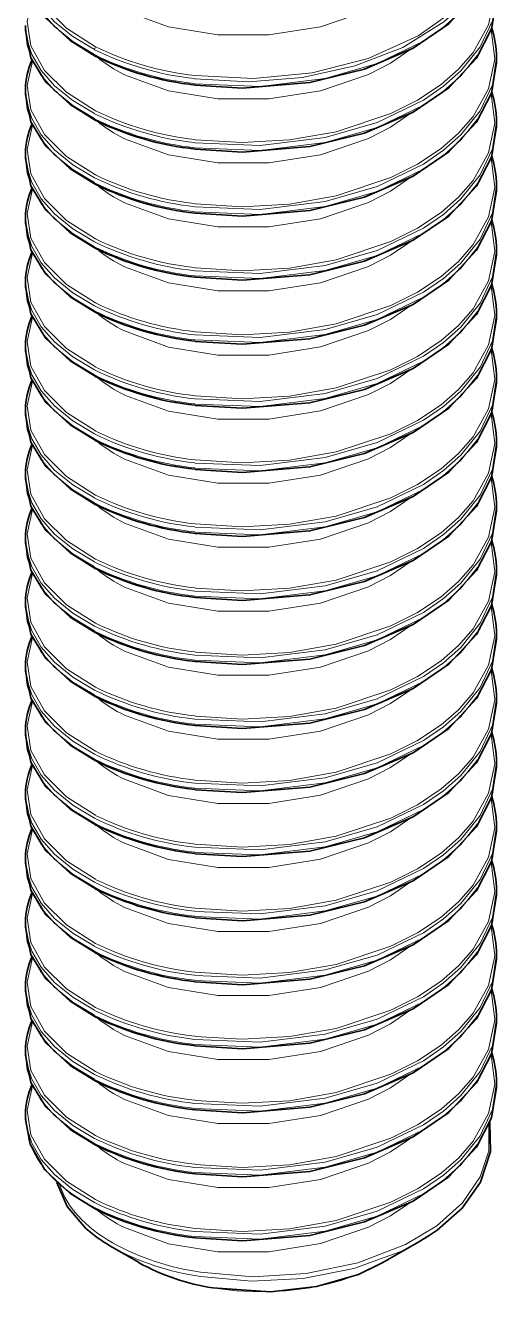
# Model space of a CAD drawing. Extents: x -131 to 1002, y -402 to 783.
# Drawn here: x 758.87 to 761.87, y 711.97 to 720.1 of the extents above; entities that cross this region are included whole.
import ezdxf

# ---------------------------------------------------------------- set-up
doc = ezdxf.new("R2010")
doc.units = 0

msp = doc.modelspace()

# ---------------------------------------------------------------- linework, layer by layer
at = {"color": 7, "lineweight": 35, "ltscale": 0.000802612}
for p, q in [((758.8737, 720.0671), (758.8737, 720.0992)), ((758.8737, 719.6589), (758.8737, 719.691)), ((758.8737, 719.2506), (758.8737, 719.2827)), ((761.8737, 719.0465), (761.8737, 719.0786)), ((761.8737, 718.6382), (761.8737, 718.6703)), ((758.8737, 718.0259), (758.8737, 718.058)), ((761.8737, 717.8218), (761.8737, 717.8539)), ((761.8737, 717.4135), (761.8737, 717.4456)), ((761.8737, 717.0052), (761.8737, 717.0374)), ((758.8737, 716.8011), (758.8737, 716.8333)), ((758.8737, 716.3929), (758.8737, 716.425)), ((758.8737, 715.9846), (758.8737, 716.0167)), ((761.8737, 715.7805), (761.8737, 715.8126)), ((758.8737, 715.1682), (758.8737, 715.2003)), ((758.8737, 714.7599), (758.8737, 714.792)), ((761.8737, 714.5558), (761.8737, 714.5879)), ((761.8737, 714.1475), (761.8737, 714.1796)), ((761.8737, 713.7393), (761.8737, 713.7714)), ((758.8737, 713.5352), (758.8737, 713.5673)), ((758.8737, 713.1269), (758.8737, 713.159))]:
    msp.add_line(p, q, dxfattribs=at)
at = {"color": 7, "lineweight": 35, "ltscale": 0.000804138}
for p, q in [((761.8737, 719.863), (761.8737, 719.8951)), ((761.8737, 719.4547), (761.8737, 719.4869)), ((758.8737, 718.8423), (758.8737, 718.8745)), ((758.8737, 718.4341), (758.8737, 718.4662)), ((761.8737, 718.23), (761.8737, 718.2621)), ((758.8737, 717.6176), (758.8737, 717.6498)), ((758.8737, 717.2094), (758.8737, 717.2415)), ((761.8737, 716.597), (761.8737, 716.6292)), ((761.8737, 716.1887), (761.8737, 716.2209)), ((758.8737, 715.5764), (758.8737, 715.6085)), ((761.8737, 715.3723), (761.8737, 715.4044)), ((761.8737, 714.964), (761.8737, 714.9962)), ((758.8737, 714.3516), (758.8737, 714.3838)), ((758.8737, 713.9434), (758.8737, 713.9755)), ((761.8737, 713.331), (761.8737, 713.3632))]:
    msp.add_line(p, q, dxfattribs=at)
at = {"color": 7, "lineweight": 35, "ltscale": 0.004958}
msp.add_line((759.5966, 712.2137), (759.4249, 712.3129), dxfattribs=at)
at = {"color": 7, "lineweight": 35, "ltscale": 0.006595}
msp.add_line((761.1508, 712.2137), (761.3792, 712.3456), dxfattribs=at)
at = {"color": 7, "lineweight": 35, "ltscale": 0.001938}
msp.add_line((761.3792, 712.3456), (761.4453, 712.3862), dxfattribs=at)
at = {"color": 7, "lineweight": 13}
for points in [[(759.9533, 719.7798), (760.325, 719.7618), (760.699, 719.7985), (761.0558, 719.8898), (761.3746, 720.0344), (761.5759, 720.1765), (761.7313, 720.3436), (761.83, 720.5298), (761.8635, 720.7094), (761.8401, 720.8896)], [(759.3201, 719.9644), (759.1352, 720.0817), (758.9946, 720.2212), (758.9085, 720.3773), (758.8839, 720.5332), (758.9169, 720.6885)], [(759.9514, 719.76), (760.2931, 719.7413), (760.6378, 719.7686), (760.9708, 719.8417), (761.2769, 719.9601), (761.5394, 720.1224), (761.6544, 720.2252), (761.748, 720.3378), (761.8101, 720.4432), (761.8518, 720.5531), (761.8737, 720.7116)], [(761.8737, 720.6795), (761.8474, 720.5057), (761.7703, 720.3392), (761.6476, 720.1861), (761.5366, 720.0881), (761.4089, 720.0002), (761.114, 719.8578), (760.7834, 719.7623), (760.3677, 719.7111), (759.9514, 719.7279)], [(759.3137, 719.9458), (759.1753, 720.0286), (759.0585, 720.1237), (758.9741, 720.2198), (758.9141, 720.3231), (758.8839, 720.4144), (758.8737, 720.5075)], [(759.3124, 719.9144), (759.1742, 719.9972), (759.0577, 720.0923), (758.9737, 720.1883), (758.9139, 720.2912), (758.8839, 720.3824), (758.8737, 720.4753)], [(761.8401, 720.4814), (761.8632, 720.2923), (761.8237, 720.1046), (761.7252, 719.9272), (761.6326, 719.8207), (761.5206, 719.7234), (761.3699, 719.6234), (761.2012, 719.5383), (760.8528, 719.4222), (760.5561, 719.3697), (760.2531, 719.3528), (759.9533, 719.3716)], [(759.3201, 719.5562), (759.1351, 719.6736), (758.9944, 719.8132), (758.9083, 719.9694), (758.8839, 720.1255), (758.9172, 720.281)], [(759.5044, 720.1937), (759.7844, 720.0912), (760.0981, 720.0402), (760.4244, 720.0401), (760.7526, 720.0917), (761.0594, 720.1959), (761.1979, 720.2677), (761.322, 720.3522)], [(761.8737, 720.3033), (761.8474, 720.1296), (761.7703, 719.9631), (761.6476, 719.81), (761.5366, 719.712), (761.4089, 719.6241), (761.114, 719.4816), (760.7834, 719.3862), (760.3677, 719.335), (759.9514, 719.3517)], [(761.8737, 720.2712), (761.8474, 720.0975), (761.7703, 719.931), (761.6476, 719.7778), (761.5366, 719.6798), (761.4089, 719.592), (761.114, 719.4495), (760.7834, 719.3541), (760.3677, 719.3029), (759.9514, 719.3196)], [(759.3137, 719.5375), (759.1753, 719.6204), (759.0585, 719.7155), (758.9741, 719.8116), (758.9141, 719.9148), (758.8839, 720.0062), (758.8737, 720.0992)], [(759.3124, 719.5061), (759.1742, 719.589), (759.0577, 719.6841), (758.9737, 719.78), (758.9139, 719.8829), (758.8839, 719.9741), (758.8737, 720.0671)], [(761.8401, 720.0731), (761.8632, 719.884), (761.8237, 719.6963), (761.7252, 719.5189), (761.6326, 719.4125), (761.5206, 719.3152), (761.3699, 719.2151), (761.2012, 719.1301), (760.8528, 719.0139), (760.5561, 718.9614), (760.2531, 718.9445), (759.9533, 718.9634)], [(759.3201, 719.1479), (759.1351, 719.2653), (758.9944, 719.405), (758.9083, 719.5612), (758.8839, 719.7173), (758.9172, 719.8727)], [(759.5044, 719.7854), (759.7844, 719.6829), (760.0981, 719.632), (760.4244, 719.6318), (760.7526, 719.6835), (761.0594, 719.7877), (761.1979, 719.8594), (761.322, 719.9439)], [(761.8737, 719.8951), (761.8474, 719.7214), (761.7703, 719.5549), (761.6476, 719.4017), (761.5366, 719.3037), (761.4089, 719.2158), (761.114, 719.0734), (760.7834, 718.978), (760.3677, 718.9268), (759.9514, 718.9435)], [(761.8737, 719.863), (761.8474, 719.6892), (761.7703, 719.5228), (761.6476, 719.3696), (761.5366, 719.2716), (761.4089, 719.1837), (761.114, 719.0413), (760.7834, 718.9458), (760.3677, 718.8947), (759.9514, 718.9114)], [(759.3137, 719.1293), (759.1753, 719.2121), (759.0585, 719.3072), (758.9741, 719.4034), (758.9141, 719.5065), (758.8839, 719.5979), (758.8737, 719.691)], [(759.3124, 719.0978), (759.1742, 719.1807), (759.0577, 719.2758), (758.9737, 719.3718), (758.9139, 719.4747), (758.8839, 719.5659), (758.8737, 719.6589)], [(761.8401, 719.6649), (761.8632, 719.4758), (761.8237, 719.2881), (761.7252, 719.1107), (761.6326, 719.0043), (761.5206, 718.907), (761.3699, 718.8069), (761.2012, 718.7219), (760.8528, 718.6057), (760.5561, 718.5532), (760.2531, 718.5363), (759.9533, 718.5551)], [(759.3201, 718.7396), (759.1351, 718.8571), (758.9944, 718.9967), (758.9083, 719.153), (758.8839, 719.3091), (758.9172, 719.4645)], [(759.5044, 719.3772), (759.7844, 719.2747), (760.0981, 719.2237), (760.4244, 719.2236), (760.7526, 719.2752), (761.0594, 719.3795), (761.1979, 719.4512), (761.322, 719.5356)], [(761.8737, 719.4869), (761.8474, 719.3131), (761.7703, 719.1466), (761.6476, 718.9935), (761.5366, 718.8955), (761.4089, 718.8076), (761.114, 718.6652), (760.7834, 718.5697), (760.3677, 718.5186), (759.9514, 718.5353)], [(761.8737, 719.4547), (761.8474, 719.281), (761.7703, 719.1145), (761.6476, 718.9614), (761.5366, 718.8633), (761.4089, 718.7755), (761.114, 718.633), (760.7834, 718.5375), (760.3677, 718.4864), (759.9514, 718.5031)], [(759.3137, 718.7211), (759.1753, 718.8038), (759.0585, 718.8989), (758.9741, 718.9951), (758.9141, 719.0983), (758.8839, 719.1896), (758.8737, 719.2827)], [(759.3124, 718.6896), (759.1742, 718.7725), (759.0577, 718.8676), (758.9737, 718.9636), (758.9139, 719.0665), (758.8839, 719.1577), (758.8737, 719.2506)], [(761.8401, 719.2567), (761.8632, 719.0676), (761.8237, 718.8798), (761.7252, 718.7025), (761.6326, 718.596), (761.5206, 718.4987), (761.3699, 718.3987), (761.2012, 718.3136), (760.8528, 718.1974), (760.5561, 718.1449), (760.2531, 718.1281), (759.9533, 718.1469)], [(759.5044, 718.9689), (759.7844, 718.8665), (760.0981, 718.8154), (760.4244, 718.8154), (760.7526, 718.867), (761.0594, 718.9712), (761.1979, 719.043), (761.322, 719.1274)], [(761.8737, 719.0786), (761.8474, 718.9049), (761.7703, 718.7384), (761.6476, 718.5853), (761.5366, 718.4872), (761.4089, 718.3994), (761.114, 718.2569), (760.7834, 718.1614), (760.3677, 718.1103), (759.9514, 718.127)], [(759.3201, 718.3314), (759.1351, 718.4489), (758.9944, 718.5885), (758.9083, 718.7447), (758.8839, 718.9008), (758.9172, 719.0563)], [(761.8737, 719.0465), (761.8474, 718.8727), (761.7703, 718.7062), (761.6476, 718.5531), (761.5366, 718.4551), (761.4089, 718.3672), (761.114, 718.2248), (760.7834, 718.1293), (760.3677, 718.0781), (759.9514, 718.0949)], [(759.3137, 718.3128), (759.1753, 718.3956), (759.0585, 718.4907), (758.9741, 718.5869), (758.9141, 718.6901), (758.8839, 718.7814), (758.8737, 718.8745)], [(759.3124, 718.2814), (759.1742, 718.3642), (759.0577, 718.4594), (758.9737, 718.5553), (758.9139, 718.6582), (758.8839, 718.7494), (758.8737, 718.8423)], [(761.8401, 718.8484), (761.8632, 718.6593), (761.8237, 718.4716), (761.7252, 718.2942), (761.6326, 718.1877), (761.5206, 718.0905), (761.3699, 717.9904), (761.2012, 717.9054), (760.8528, 717.7892), (760.5561, 717.7367), (760.2531, 717.7198), (759.9533, 717.7386)], [(759.5044, 718.5607), (759.7844, 718.4582), (760.0981, 718.4072), (760.4244, 718.4071), (760.7526, 718.4587), (761.0594, 718.563), (761.1979, 718.6347), (761.322, 718.7192)], [(761.8737, 718.6703), (761.8474, 718.4966), (761.7703, 718.3301), (761.6476, 718.177), (761.5366, 718.079), (761.4089, 717.9911), (761.114, 717.8486), (760.7834, 717.7532), (760.3677, 717.702), (759.9514, 717.7188)], [(759.3201, 717.9232), (759.1351, 718.0406), (758.9944, 718.1802), (758.9083, 718.3364), (758.8839, 718.4926), (758.9172, 718.648)], [(761.8737, 718.6382), (761.8474, 718.4645), (761.7703, 718.298), (761.6476, 718.1449), (761.5366, 718.0469), (761.4089, 717.959), (761.114, 717.8165), (760.7834, 717.7211), (760.3677, 717.6699), (759.9514, 717.6866)], [(759.3137, 717.9045), (759.1753, 717.9874), (759.0585, 718.0824), (758.9741, 718.1786), (758.9141, 718.2818), (758.8839, 718.3732), (758.8737, 718.4662)], [(759.3124, 717.8731), (759.1742, 717.9559), (759.0577, 718.0511), (758.9737, 718.147), (758.9139, 718.2499), (758.8839, 718.3412), (758.8737, 718.4341)], [(761.8401, 718.4401), (761.8632, 718.251), (761.8237, 718.0634), (761.7252, 717.8859), (761.6326, 717.7795), (761.5206, 717.6822), (761.3699, 717.5822), (761.2012, 717.4971), (760.8528, 717.3809), (760.5561, 717.3284), (760.2531, 717.3115), (759.9533, 717.3303)], [(759.5044, 718.1524), (759.7844, 718.0499), (760.0981, 717.999), (760.4244, 717.9988), (760.7526, 718.0505), (761.0594, 718.1547), (761.1979, 718.2264), (761.322, 718.3109)], [(761.8737, 718.2621), (761.8474, 718.0884), (761.7703, 717.9219), (761.6476, 717.7687), (761.5366, 717.6707), (761.4089, 717.5828), (761.114, 717.4404), (760.7834, 717.345), (760.3677, 717.2938), (759.9514, 717.3105)], [(759.3201, 717.5149), (759.1351, 717.6323), (758.9944, 717.772), (758.9083, 717.9282), (758.8839, 718.0843), (758.9172, 718.2397)], [(761.8737, 718.23), (761.8474, 718.0563), (761.7703, 717.8898), (761.6476, 717.7366), (761.5366, 717.6386), (761.4089, 717.5507), (761.114, 717.4083), (760.7834, 717.3128), (760.3677, 717.2617), (759.9514, 717.2784)], [(759.3137, 717.4963), (759.1753, 717.5791), (759.0585, 717.6742), (758.9741, 717.7704), (758.9141, 717.8735), (758.8839, 717.9649), (758.8737, 718.058)], [(759.3124, 717.4648), (759.1742, 717.5477), (759.0577, 717.6428), (758.9737, 717.7388), (758.9139, 717.8417), (758.8839, 717.9329), (758.8737, 718.0259)], [(761.8401, 718.0319), (761.8632, 717.8428), (761.8237, 717.6551), (761.7252, 717.4777), (761.6326, 717.3713), (761.5206, 717.2739), (761.3699, 717.174), (761.2012, 717.0889), (760.8528, 716.9727), (760.5561, 716.9202), (760.2531, 716.9033), (759.9533, 716.9221)], [(759.5044, 717.7441), (759.7844, 717.6417), (760.0981, 717.5907), (760.4244, 717.5906), (760.7526, 717.6422), (761.0594, 717.7465), (761.1979, 717.8182), (761.322, 717.9026)], [(761.8737, 717.8539), (761.8474, 717.6801), (761.7703, 717.5137), (761.6476, 717.3605), (761.5366, 717.2625), (761.4089, 717.1746), (761.114, 717.0322), (760.7834, 716.9367), (760.3677, 716.8856), (759.9514, 716.9023)], [(759.3201, 717.1067), (759.1351, 717.2241), (758.9944, 717.3638), (758.9083, 717.52), (758.8839, 717.6761), (758.9172, 717.8315)], [(761.8737, 717.8218), (761.8474, 717.648), (761.7703, 717.4815), (761.6476, 717.3284), (761.5366, 717.2303), (761.4089, 717.1425), (761.114, 717), (760.7834, 716.9045), (760.3677, 716.8534), (759.9514, 716.8701)], [(759.3137, 717.0881), (759.1753, 717.1708), (759.0585, 717.2659), (758.9741, 717.3621), (758.9141, 717.4653), (758.8839, 717.5566), (758.8737, 717.6498)], [(759.3124, 717.0566), (759.1742, 717.1395), (759.0577, 717.2346), (758.9737, 717.3306), (758.9139, 717.4335), (758.8839, 717.5247), (758.8737, 717.6176)], [(761.8401, 717.6237), (761.8632, 717.4346), (761.8237, 717.2468), (761.7252, 717.0695), (761.6326, 716.963), (761.5206, 716.8657), (761.3699, 716.7657), (761.2012, 716.6806), (760.8528, 716.5645), (760.5561, 716.512), (760.2531, 716.4951), (759.9533, 716.5139)], [(759.5044, 717.3359), (759.7844, 717.2335), (760.0981, 717.1824), (760.4244, 717.1824), (760.7526, 717.234), (761.0594, 717.3382), (761.1979, 717.41), (761.322, 717.4944)], [(761.8737, 717.4456), (761.8474, 717.2719), (761.7703, 717.1054), (761.6476, 716.9523), (761.5366, 716.8542), (761.4089, 716.7664), (761.114, 716.6239), (760.7834, 716.5284), (760.3677, 716.4773), (759.9514, 716.494)], [(759.3201, 716.6984), (759.1351, 716.8159), (758.9944, 716.9555), (758.9083, 717.1117), (758.8839, 717.2678), (758.9172, 717.4233)], [(761.8737, 717.4135), (761.8474, 717.2397), (761.7703, 717.0732), (761.6476, 716.9201), (761.5366, 716.8221), (761.4089, 716.7343), (761.114, 716.5918), (760.7834, 716.4963), (760.3677, 716.4452), (759.9514, 716.4619)], [(759.3137, 716.6798), (759.1753, 716.7626), (759.0585, 716.8577), (758.9741, 716.9539), (758.9141, 717.0571), (758.8839, 717.1484), (758.8737, 717.2415)], [(759.3124, 716.6484), (759.1742, 716.7312), (759.0577, 716.8264), (758.9737, 716.9223), (758.9139, 717.0252), (758.8839, 717.1164), (758.8737, 717.2094)], [(761.8401, 717.2154), (761.8632, 717.0263), (761.8237, 716.8386), (761.7252, 716.6612), (761.6326, 716.5547), (761.5206, 716.4575), (761.3699, 716.3574), (761.2012, 716.2724), (760.8528, 716.1562), (760.5561, 716.1037), (760.2531, 716.0868), (759.9533, 716.1056)], [(759.5044, 716.9277), (759.7844, 716.8252), (760.0981, 716.7742), (760.4244, 716.7741), (760.7526, 716.8257), (761.0594, 716.93), (761.1979, 717.0017), (761.322, 717.0862)], [(761.8737, 717.0374), (761.8474, 716.8636), (761.7703, 716.6971), (761.6476, 716.544), (761.5366, 716.446), (761.4089, 716.3581), (761.114, 716.2157), (760.7834, 716.1202), (760.3677, 716.069), (759.9514, 716.0858)], [(759.3201, 716.2902), (759.1351, 716.4076), (758.9944, 716.5472), (758.9083, 716.7035), (758.8839, 716.8596), (758.9172, 717.015)], [(761.8737, 717.0052), (761.8474, 716.8315), (761.7703, 716.665), (761.6476, 716.5119), (761.5366, 716.4138), (761.4089, 716.326), (761.114, 716.1835), (760.7834, 716.0881), (760.3677, 716.0369), (759.9514, 716.0536)], [(759.3137, 716.2716), (759.1753, 716.3544), (759.0585, 716.4495), (758.9741, 716.5456), (758.9141, 716.6488), (758.8839, 716.7402), (758.8737, 716.8333)], [(759.3124, 716.2401), (759.1742, 716.323), (759.0577, 716.4181), (758.9737, 716.514), (758.9139, 716.6169), (758.8839, 716.7082), (758.8737, 716.8011)], [(761.8401, 716.8071), (761.8632, 716.618), (761.8237, 716.4304), (761.7252, 716.2529), (761.6326, 716.1465), (761.5206, 716.0492), (761.3699, 715.9492), (761.2012, 715.8641), (760.8528, 715.7479), (760.5561, 715.6954), (760.2531, 715.6785), (759.9533, 715.6974)], [(759.5044, 716.5194), (759.7844, 716.4169), (760.0981, 716.366), (760.4244, 716.3658), (760.7526, 716.4175), (761.0594, 716.5217), (761.1979, 716.5934), (761.322, 716.6779)], [(761.8737, 716.6292), (761.8474, 716.4554), (761.7703, 716.2889), (761.6476, 716.1357), (761.5366, 716.0377), (761.4089, 715.9498), (761.114, 715.8074), (760.7834, 715.712), (760.3677, 715.6608), (759.9514, 715.6776)], [(759.3201, 715.8819), (759.1351, 715.9993), (758.9944, 716.139), (758.9083, 716.2952), (758.8839, 716.4513), (758.9172, 716.6068)], [(761.8737, 716.597), (761.8474, 716.4232), (761.7703, 716.2568), (761.6476, 716.1036), (761.5366, 716.0056), (761.4089, 715.9177), (761.114, 715.7753), (760.7834, 715.6798), (760.3677, 715.6287), (759.9514, 715.6454)], [(759.3137, 715.8633), (759.1753, 715.9461), (759.0585, 716.0412), (758.9741, 716.1374), (758.9141, 716.2405), (758.8839, 716.3319), (758.8737, 716.425)], [(759.3124, 715.8319), (759.1742, 715.9147), (759.0577, 716.0098), (758.9737, 716.1058), (758.9139, 716.2087), (758.8839, 716.2999), (758.8737, 716.3929)], [(761.8401, 716.3989), (761.8632, 716.2098), (761.8237, 716.0221), (761.7252, 715.8447), (761.6326, 715.7383), (761.5206, 715.641), (761.3699, 715.541), (761.2012, 715.4559), (760.8528, 715.3397), (760.5561, 715.2872), (760.2531, 715.2703), (759.9533, 715.2891)], [(759.5044, 716.1112), (759.7844, 716.0087), (760.0981, 715.9577), (760.4244, 715.9576), (760.7526, 716.0093), (761.0594, 716.1135), (761.1979, 716.1852), (761.322, 716.2697)], [(761.8737, 716.2209), (761.8474, 716.0471), (761.7703, 715.8806), (761.6476, 715.7275), (761.5366, 715.6295), (761.4089, 715.5416), (761.114, 715.3992), (760.7834, 715.3037), (760.3677, 715.2526), (759.9514, 715.2693)], [(759.3201, 715.4737), (759.1351, 715.5911), (758.9944, 715.7308), (758.9083, 715.887), (758.8839, 716.0431), (758.9172, 716.1985)], [(761.8737, 716.1887), (761.8474, 716.015), (761.7703, 715.8485), (761.6476, 715.6954), (761.5366, 715.5974), (761.4089, 715.5095), (761.114, 715.3671), (760.7834, 715.2716), (760.3677, 715.2204), (759.9514, 715.2372)], [(759.3137, 715.4551), (759.1753, 715.5378), (759.0585, 715.6329), (758.9741, 715.7291), (758.9141, 715.8323), (758.8839, 715.9236), (758.8737, 716.0167)], [(759.3124, 715.4236), (759.1742, 715.5065), (759.0577, 715.6016), (758.9737, 715.6976), (758.9139, 715.8005), (758.8839, 715.8917), (758.8737, 715.9846)], [(761.8401, 715.9907), (761.8632, 715.8016), (761.8237, 715.6138), (761.7252, 715.4365), (761.6326, 715.33), (761.5206, 715.2327), (761.3699, 715.1327), (761.2012, 715.0476), (760.8528, 714.9315), (760.5561, 714.8789), (760.2531, 714.8621), (759.9533, 714.8809)], [(759.5044, 715.7029), (759.7844, 715.6005), (760.0981, 715.5494), (760.4244, 715.5494), (760.7526, 715.601), (761.0594, 715.7052), (761.1979, 715.777), (761.322, 715.8615)], [(761.8737, 715.8126), (761.8474, 715.6389), (761.7703, 715.4724), (761.6476, 715.3193), (761.5366, 715.2213), (761.4089, 715.1334), (761.114, 714.9909), (760.7834, 714.8954), (760.3677, 714.8443), (759.9514, 714.861)], [(759.3201, 715.0654), (759.1351, 715.1829), (758.9944, 715.3225), (758.9083, 715.4787), (758.8839, 715.6348), (758.9172, 715.7903)], [(761.8737, 715.7805), (761.8474, 715.6068), (761.7703, 715.4402), (761.6476, 715.2871), (761.5366, 715.1891), (761.4089, 715.1012), (761.114, 714.9588), (760.7834, 714.8633), (760.3677, 714.8121), (759.9514, 714.8289)], [(759.3137, 715.0468), (759.1753, 715.1296), (759.0585, 715.2247), (758.9741, 715.3209), (758.9141, 715.4241), (758.8839, 715.5154), (758.8737, 715.6085)], [(759.3124, 715.0154), (759.1742, 715.0982), (759.0577, 715.1934), (758.9737, 715.2893), (758.9139, 715.3922), (758.8839, 715.4834), (758.8737, 715.5764)], [(761.8401, 715.5824), (761.8632, 715.3933), (761.8237, 715.2056), (761.7252, 715.0282), (761.6326, 714.9218), (761.5206, 714.8245), (761.3699, 714.7244), (761.2012, 714.6394), (760.8528, 714.5232), (760.5561, 714.4707), (760.2531, 714.4538), (759.9533, 714.4726)], [(759.5044, 715.2947), (759.7844, 715.1922), (760.0981, 715.1412), (760.4244, 715.1411), (760.7526, 715.1927), (761.0594, 715.297), (761.1979, 715.3687), (761.322, 715.4532)], [(761.8737, 715.4044), (761.8474, 715.2307), (761.7703, 715.0641), (761.6476, 714.911), (761.5366, 714.813), (761.4089, 714.7251), (761.114, 714.5826), (760.7834, 714.4872), (760.3677, 714.436), (759.9514, 714.4528)], [(759.3201, 714.6572), (759.1351, 714.7746), (758.9944, 714.9142), (758.9083, 715.0704), (758.8839, 715.2266), (758.9172, 715.382)], [(761.8737, 715.3723), (761.8474, 715.1985), (761.7703, 715.032), (761.6476, 714.8789), (761.5366, 714.7809), (761.4089, 714.693), (761.114, 714.5505), (760.7834, 714.4551), (760.3677, 714.4039), (759.9514, 714.4207)], [(759.3137, 714.6385), (759.1753, 714.7214), (759.0585, 714.8165), (758.9741, 714.9126), (758.9141, 715.0158), (758.8839, 715.1072), (758.8737, 715.2003)], [(759.3124, 714.6071), (759.1742, 714.69), (759.0577, 714.7851), (758.9737, 714.881), (758.9139, 714.9839), (758.8839, 715.0752), (758.8737, 715.1682)], [(761.8401, 715.1741), (761.8632, 714.985), (761.8237, 714.7974), (761.7252, 714.6199), (761.6326, 714.5135), (761.5206, 714.4162), (761.3699, 714.3162), (761.2012, 714.2311), (760.8528, 714.1149), (760.5561, 714.0624), (760.2531, 714.0455), (759.9533, 714.0644)], [(759.5044, 714.8864), (759.7844, 714.7839), (760.0981, 714.733), (760.4244, 714.7328), (760.7526, 714.7845), (761.0594, 714.8887), (761.1979, 714.9604), (761.322, 715.0449)], [(761.8737, 714.9962), (761.8474, 714.8224), (761.7703, 714.6559), (761.6476, 714.5027), (761.5366, 714.4047), (761.4089, 714.3169), (761.114, 714.1744), (760.7834, 714.079), (760.3677, 714.0278), (759.9514, 714.0446)], [(759.3201, 714.2489), (759.1351, 714.3663), (758.9944, 714.506), (758.9083, 714.6622), (758.8839, 714.8184), (758.9172, 714.9738)], [(761.8737, 714.964), (761.8474, 714.7903), (761.7703, 714.6238), (761.6476, 714.4706), (761.5366, 714.3726), (761.4089, 714.2847), (761.114, 714.1423), (760.7834, 714.0468), (760.3677, 713.9957), (759.9514, 714.0124)], [(759.3137, 714.2303), (759.1753, 714.3131), (759.0585, 714.4082), (758.9741, 714.5044), (758.9141, 714.6075), (758.8839, 714.6989), (758.8737, 714.792)], [(759.3124, 714.1989), (759.1742, 714.2817), (759.0577, 714.3768), (758.9737, 714.4728), (758.9139, 714.5757), (758.8839, 714.6669), (758.8737, 714.7599)], [(761.8401, 714.7659), (761.8632, 714.5768), (761.8237, 714.3891), (761.7252, 714.2117), (761.6326, 714.1053), (761.5206, 714.008), (761.3699, 713.908), (761.2012, 713.8229), (760.8528, 713.7067), (760.5561, 713.6542), (760.2531, 713.6373), (759.9533, 713.6561)], [(759.5044, 714.4782), (759.7844, 714.3757), (760.0981, 714.3247), (760.4244, 714.3246), (760.7526, 714.3762), (761.0594, 714.4805), (761.1979, 714.5522), (761.322, 714.6367)], [(761.8737, 714.5879), (761.8474, 714.4141), (761.7703, 714.2477), (761.6476, 714.0945), (761.5366, 713.9965), (761.4089, 713.9086), (761.114, 713.7662), (760.7834, 713.6707), (760.3677, 713.6196), (759.9514, 713.6363)], [(759.3201, 713.8407), (759.1351, 713.9581), (758.9944, 714.0978), (758.9083, 714.254), (758.8839, 714.4101), (758.9172, 714.5656)], [(761.8737, 714.5558), (761.8474, 714.382), (761.7703, 714.2155), (761.6476, 714.0624), (761.5366, 713.9644), (761.4089, 713.8765), (761.114, 713.734), (760.7834, 713.6385), (760.3677, 713.5874), (759.9514, 713.6041)], [(759.3137, 713.8221), (759.1753, 713.9048), (759.0585, 713.9999), (758.9741, 714.0961), (758.9141, 714.1993), (758.8839, 714.2906), (758.8737, 714.3838)], [(759.3124, 713.7906), (759.1742, 713.8735), (759.0577, 713.9686), (758.9737, 714.0646), (758.9139, 714.1675), (758.8839, 714.2587), (758.8737, 714.3516)], [(761.8401, 714.3577), (761.8632, 714.1686), (761.8237, 713.9808), (761.7252, 713.8035), (761.6326, 713.697), (761.5206, 713.5997), (761.3699, 713.4997), (761.2012, 713.4146), (760.8528, 713.2985), (760.5561, 713.246), (760.2531, 713.2291), (759.9533, 713.2479)], [(759.5044, 714.0699), (759.7844, 713.9675), (760.0981, 713.9164), (760.4244, 713.9164), (760.7526, 713.968), (761.0594, 714.0723), (761.1979, 714.144), (761.322, 714.2285)], [(761.8737, 714.1796), (761.8474, 714.0059), (761.7703, 713.8394), (761.6476, 713.6863), (761.5366, 713.5883), (761.4089, 713.5004), (761.114, 713.3579), (760.7834, 713.2625), (760.3677, 713.2113), (759.9514, 713.228)], [(759.3201, 713.4324), (759.1351, 713.5499), (758.9944, 713.6895), (758.9083, 713.8457), (758.8839, 714.0018), (758.9172, 714.1573)], [(761.8737, 714.1475), (761.8474, 713.9738), (761.7703, 713.8073), (761.6476, 713.6542), (761.5366, 713.5561), (761.4089, 713.4683), (761.114, 713.3258), (760.7834, 713.2303), (760.3677, 713.1792), (759.9514, 713.1959)], [(759.3137, 713.4138), (759.1753, 713.4966), (759.0585, 713.5917), (758.9741, 713.6879), (758.9141, 713.7911), (758.8839, 713.8824), (758.8737, 713.9755)], [(759.3124, 713.3824), (759.1742, 713.4652), (759.0577, 713.5604), (758.9737, 713.6563), (758.9139, 713.7592), (758.8839, 713.8505), (758.8737, 713.9434)], [(761.8401, 713.9494), (761.8632, 713.7603), (761.8237, 713.5726), (761.7252, 713.3952), (761.6326, 713.2888), (761.5206, 713.1915), (761.3699, 713.0914), (761.2012, 713.0064), (760.8528, 712.8902), (760.5561, 712.8377), (760.2531, 712.8208), (759.9533, 712.8396)], [(759.5044, 713.6617), (759.7844, 713.5592), (760.0981, 713.5082), (760.4244, 713.5081), (760.7526, 713.5598), (761.0594, 713.664), (761.1979, 713.7357), (761.322, 713.8202)], [(761.8737, 713.7714), (761.8474, 713.5977), (761.7703, 713.4312), (761.6476, 713.278), (761.5366, 713.18), (761.4089, 713.0921), (761.114, 712.9497), (760.7834, 712.8542), (760.3677, 712.803), (759.9514, 712.8198)], [(759.3201, 713.0242), (759.1351, 713.1416), (758.9944, 713.2812), (758.9083, 713.4375), (758.8839, 713.5936), (758.9172, 713.749)], [(761.8737, 713.7393), (761.8474, 713.5655), (761.7703, 713.399), (761.6476, 713.2459), (761.5366, 713.1479), (761.4089, 713.06), (761.114, 712.9175), (760.7834, 712.8221), (760.3677, 712.7709), (759.9514, 712.7877)], [(759.3137, 713.0056), (759.1753, 713.0884), (759.0585, 713.1835), (758.9741, 713.2797), (758.9141, 713.3828), (758.8839, 713.4742), (758.8737, 713.5673)], [(759.3124, 712.9741), (759.1742, 713.057), (759.0577, 713.1521), (758.9737, 713.248), (758.9139, 713.351), (758.8839, 713.4422), (758.8737, 713.5352)], [(761.8401, 713.5411), (761.8632, 713.3521), (761.8237, 713.1644), (761.7252, 712.9869), (761.6326, 712.8806), (761.5206, 712.7832), (761.3699, 712.6832), (761.2012, 712.5981), (760.8528, 712.4819), (760.5561, 712.4294), (760.2531, 712.4125), (759.9533, 712.4314)], [(759.5044, 713.2534), (759.7844, 713.1509), (760.0981, 713.1), (760.4244, 713.0999), (760.7526, 713.1515), (761.0594, 713.2557), (761.1979, 713.3275), (761.322, 713.4119)], [(759.3201, 712.616), (759.1351, 712.7333), (758.9944, 712.873), (758.9083, 713.0292), (758.8839, 713.1853), (758.9172, 713.3408)], [(761.8737, 713.3632), (761.8474, 713.1894), (761.7703, 713.0229), (761.6476, 712.8698), (761.5366, 712.7717), (761.4089, 712.6838), (761.114, 712.5414), (760.7834, 712.446), (760.3677, 712.3948), (759.9514, 712.4116)], [(761.8737, 713.331), (761.8474, 713.1573), (761.7703, 712.9908), (761.6476, 712.8376), (761.5366, 712.7396), (761.4089, 712.6517), (761.114, 712.5093), (760.7834, 712.4138), (760.3677, 712.3627), (759.9514, 712.3794)], [(759.3137, 712.5974), (759.1753, 712.6801), (759.0585, 712.7752), (758.9741, 712.8714), (758.9141, 712.9746), (758.8839, 713.0659), (758.8737, 713.159)], [(759.9887, 712.1524), (760.3215, 712.1239), (760.6611, 712.1437), (760.991, 712.212), (761.2936, 712.3287), (761.4937, 712.4491), (761.6563, 712.5947), (761.7707, 712.7612), (761.8248, 712.9259), (761.8261, 713.0955)], [(759.5044, 712.8452), (759.7844, 712.7427), (760.0981, 712.6917), (760.4244, 712.6917), (760.7526, 712.7433), (761.0594, 712.8475), (761.1979, 712.9193), (761.322, 713.0037)], [(759.5044, 712.437), (759.7844, 712.3345), (760.0981, 712.2834), (760.4244, 712.2834), (760.7526, 712.335), (761.0594, 712.4392), (761.1979, 712.511), (761.322, 712.5955)], [(759.9885, 712.1243), (760.3126, 712.096), (760.6433, 712.1133), (760.9658, 712.1766), (761.2639, 712.2855), (761.3792, 712.3456)]]:
    msp.add_lwpolyline(points, dxfattribs=at)
at = {"color": 7, "lineweight": 35}
for points in [[(761.8737, 720.6795), (761.8415, 720.4854), (761.7463, 720.2992), (761.5708, 720.1099), (761.3422, 719.9548), (761.0333, 719.8214), (760.6849, 719.7355), (760.2567, 719.7005), (759.9546, 719.7191)], [(758.8737, 720.4753), (758.9081, 720.3022), (759.0029, 720.1463), (759.157, 720.0033), (759.3171, 719.9049)], [(761.8737, 720.2712), (761.8415, 720.0771), (761.7463, 719.891), (761.5708, 719.7016), (761.3422, 719.5466), (761.0333, 719.4131), (760.6849, 719.3273), (760.2567, 719.2922), (759.9546, 719.3109)], [(758.8737, 720.0671), (758.9081, 719.894), (759.0029, 719.738), (759.157, 719.595), (759.3171, 719.4966)], [(761.8737, 719.863), (761.8415, 719.6689), (761.7463, 719.4827), (761.5708, 719.2934), (761.3422, 719.1383), (761.0333, 719.0049), (760.6849, 718.9191), (760.2567, 718.884), (759.9546, 718.9026)], [(758.8737, 719.6589), (758.9081, 719.4858), (759.0029, 719.3298), (759.157, 719.1868), (759.3171, 719.0884)], [(761.8737, 719.4547), (761.8415, 719.2606), (761.7463, 719.0745), (761.5708, 718.8851), (761.3422, 718.7301), (761.0333, 718.5967), (760.6849, 718.5108), (760.2567, 718.4757), (759.9546, 718.4944)], [(758.8737, 719.2506), (758.9081, 719.0775), (759.0029, 718.9216), (759.157, 718.7785), (759.3171, 718.6802)], [(761.8737, 719.0465), (761.8415, 718.8524), (761.7463, 718.6663), (761.5708, 718.4769), (761.3422, 718.3218), (761.0333, 718.1884), (760.6849, 718.1025), (760.2567, 718.0675), (759.9546, 718.0861)], [(758.8737, 718.8423), (758.9081, 718.6693), (759.0029, 718.5133), (759.157, 718.3703), (759.3171, 718.2719)], [(761.8737, 718.6382), (761.8415, 718.4442), (761.7463, 718.258), (761.5708, 718.0686), (761.3422, 717.9136), (761.0333, 717.7802), (760.6849, 717.6943), (760.2567, 717.6592), (759.9546, 717.6779)], [(758.8737, 718.4341), (758.9081, 718.261), (759.0029, 718.105), (759.157, 717.962), (759.3171, 717.8636)], [(761.8737, 718.23), (761.8415, 718.0359), (761.7463, 717.8497), (761.5708, 717.6604), (761.3422, 717.5053), (761.0333, 717.3719), (760.6849, 717.2861), (760.2567, 717.251), (759.9546, 717.2697)], [(758.8737, 718.0259), (758.9081, 717.8528), (759.0029, 717.6968), (759.157, 717.5538), (759.3171, 717.4554)], [(761.8737, 717.8218), (761.8415, 717.6276), (761.7463, 717.4415), (761.5708, 717.2521), (761.3422, 717.0971), (761.0333, 716.9637), (760.6849, 716.8778), (760.2567, 716.8427), (759.9546, 716.8614)], [(758.8737, 717.6176), (758.9081, 717.4445), (759.0029, 717.2886), (759.157, 717.1455), (759.3171, 717.0472)], [(761.8737, 717.4135), (761.8415, 717.2194), (761.7463, 717.0333), (761.5708, 716.8439), (761.3422, 716.6888), (761.0333, 716.5554), (760.6849, 716.4695), (760.2567, 716.4345), (759.9546, 716.4531)], [(758.8737, 717.2094), (758.9081, 717.0363), (759.0029, 716.8803), (759.157, 716.7373), (759.3171, 716.6389)], [(761.8737, 717.0052), (761.8415, 716.8112), (761.7463, 716.625), (761.5708, 716.4357), (761.3422, 716.2806), (761.0333, 716.1472), (760.6849, 716.0613), (760.2567, 716.0262), (759.9546, 716.0449)], [(758.8737, 716.8011), (758.9081, 716.628), (759.0029, 716.472), (759.157, 716.329), (759.3171, 716.2307)], [(761.8737, 716.597), (761.8415, 716.4029), (761.7463, 716.2167), (761.5708, 716.0274), (761.3422, 715.8723), (761.0333, 715.739), (760.6849, 715.6531), (760.2567, 715.618), (759.9546, 715.6366)], [(758.8737, 716.3929), (758.9081, 716.2198), (759.0029, 716.0638), (759.157, 715.9208), (759.3171, 715.8224)], [(761.8737, 716.1887), (761.8415, 715.9946), (761.7463, 715.8085), (761.5708, 715.6191), (761.3422, 715.4641), (761.0333, 715.3307), (760.6849, 715.2448), (760.2567, 715.2097), (759.9546, 715.2284)], [(758.8737, 715.9846), (758.9081, 715.8115), (759.0029, 715.6556), (759.157, 715.5126), (759.3171, 715.4142)], [(761.8737, 715.7805), (761.8415, 715.5864), (761.7463, 715.4003), (761.5708, 715.2109), (761.3422, 715.0558), (761.0333, 714.9224), (760.6849, 714.8365), (760.2567, 714.8015), (759.9546, 714.8201)], [(758.8737, 715.5764), (758.9081, 715.4033), (759.0029, 715.2473), (759.157, 715.1043), (759.3171, 715.0059)], [(761.8737, 715.3723), (761.8415, 715.1782), (761.7463, 714.992), (761.5708, 714.8026), (761.3422, 714.6476), (761.0333, 714.5142), (760.6849, 714.4283), (760.2567, 714.3932), (759.9546, 714.4119)], [(758.8737, 715.1682), (758.9081, 714.995), (759.0029, 714.8391), (759.157, 714.696), (759.3171, 714.5977)], [(761.8737, 714.964), (761.8415, 714.7699), (761.7463, 714.5837), (761.5708, 714.3944), (761.3422, 714.2393), (761.0333, 714.106), (760.6849, 714.0201), (760.2567, 713.985), (759.9546, 714.0037)], [(758.8737, 714.7599), (758.9081, 714.5868), (759.0029, 714.4308), (759.157, 714.2878), (759.3171, 714.1895)], [(761.8737, 714.5558), (761.8415, 714.3616), (761.7463, 714.1755), (761.5708, 713.9861), (761.3422, 713.8311), (761.0333, 713.6977), (760.6849, 713.6118), (760.2567, 713.5768), (759.9546, 713.5954)], [(758.8737, 714.3516), (758.9081, 714.1785), (759.0029, 714.0226), (759.157, 713.8795), (759.3171, 713.7812)], [(761.8737, 714.1475), (761.8415, 713.9534), (761.7463, 713.7673), (761.5708, 713.5779), (761.3422, 713.4229), (761.0333, 713.2894), (760.6849, 713.2036), (760.2567, 713.1685), (759.9546, 713.1871)], [(758.8737, 713.9434), (758.9081, 713.7703), (759.0029, 713.6143), (759.157, 713.4713), (759.3171, 713.3729)], [(761.8737, 713.7393), (761.8415, 713.5452), (761.7463, 713.359), (761.5708, 713.1697), (761.3422, 713.0146), (761.0333, 712.8812), (760.6849, 712.7953), (760.2567, 712.7603), (759.9546, 712.7789)], [(758.8737, 713.5352), (758.9081, 713.3621), (759.0029, 713.2061), (759.157, 713.063), (759.3171, 712.9647)], [(761.8737, 713.331), (761.8415, 713.1369), (761.7463, 712.9507), (761.5708, 712.7614), (761.3422, 712.6063), (761.0333, 712.473), (760.6849, 712.3871), (760.2567, 712.352), (759.9546, 712.3707)], [(758.8737, 713.1269), (758.9027, 712.9679), (758.9963, 712.8059), (759.155, 712.6562), (759.3171, 712.5565)], [(761.8315, 713.1091), (761.8365, 712.9221), (761.7725, 712.7271), (761.6544, 712.5611), (761.4958, 712.4211), (761.4453, 712.3862)], [(759.0737, 712.7234), (759.1387, 712.5705), (759.2581, 712.4322), (759.3105, 712.3888)], [(760.0668, 712.0523), (760.4348, 712.0278), (760.7263, 712.0607), (760.994, 712.1384), (761.1508, 712.2137)]]:
    msp.add_lwpolyline(points, dxfattribs=at)
for centre, radius, start, end in [((761.2658, 719.8938), 0.6079, 0.12424, 18.15022), ((759.338, 719.6885), 0.4644, 155.80319, 179.69496), ((760.1601, 721.6277), 1.9189, 243.92651, 263.85408), ((761.2658, 719.4855), 0.6079, 0.12424, 18.15022), ((759.338, 719.2803), 0.4644, 155.80319, 179.69496), ((760.1601, 721.2195), 1.9189, 243.92651, 263.85407), ((761.2658, 719.0773), 0.6079, 0.12424, 18.15022), ((759.338, 718.872), 0.4644, 155.80319, 179.69496), ((760.1601, 720.8113), 1.9189, 243.92651, 263.85408), ((761.2658, 718.6691), 0.6079, 0.12424, 18.15022), ((759.338, 718.4637), 0.4644, 155.80319, 179.69496), ((760.1601, 720.403), 1.9189, 243.92651, 263.85408), ((761.2658, 718.2608), 0.6079, 0.12424, 18.15022), ((759.338, 718.0555), 0.4644, 155.80319, 179.69496), ((760.1601, 719.9948), 1.9189, 243.92651, 263.85407), ((761.2658, 717.8525), 0.6079, 0.12424, 18.15022), ((759.338, 717.6473), 0.4644, 155.80319, 179.69496), ((760.1601, 719.5865), 1.9189, 243.92651, 263.85407), ((761.2658, 717.4443), 0.6079, 0.12424, 18.15022), ((760.1601, 719.1783), 1.9189, 243.92651, 263.85407), ((759.338, 717.239), 0.4644, 155.80319, 179.69496), ((761.2658, 717.0361), 0.6079, 0.12424, 18.15022), ((760.1601, 718.77), 1.9189, 243.92651, 263.85407), ((759.338, 716.8308), 0.4644, 155.80319, 179.69496), ((761.2658, 716.6278), 0.6079, 0.12424, 18.15022), ((760.1601, 718.3618), 1.9189, 243.92651, 263.85408), ((759.338, 716.4225), 0.4644, 155.80319, 179.69496), ((761.2658, 716.2195), 0.6079, 0.12424, 18.15022), ((760.1601, 717.9535), 1.9189, 243.92651, 263.85408), ((759.338, 716.0143), 0.4644, 155.80319, 179.69496), ((761.2658, 715.8113), 0.6079, 0.12424, 18.15022), ((760.1601, 717.5453), 1.9189, 243.92651, 263.85408), ((759.338, 715.606), 0.4644, 155.80319, 179.69496), ((761.2658, 715.4031), 0.6079, 0.12424, 18.15022), ((760.1601, 717.137), 1.9189, 243.92651, 263.85407), ((759.338, 715.1978), 0.4644, 155.80319, 179.69496), ((761.2658, 714.9948), 0.6079, 0.12424, 18.15022), ((760.1601, 716.7288), 1.9189, 243.92651, 263.85408), ((759.338, 714.7896), 0.4644, 155.80319, 179.69496), ((761.2658, 714.5865), 0.6079, 0.12424, 18.15022), ((760.1601, 716.3205), 1.9189, 243.92651, 263.85408), ((759.338, 714.3813), 0.4644, 155.80319, 179.69496), ((761.2658, 714.1783), 0.6079, 0.12424, 18.15022), ((760.1601, 715.9123), 1.9189, 243.92651, 263.85408), ((759.338, 713.973), 0.4644, 155.80319, 179.69496), ((761.2658, 713.7701), 0.6079, 0.12424, 18.15022), ((760.1601, 715.504), 1.9189, 243.92651, 263.85408), ((759.338, 713.5648), 0.4644, 155.80319, 179.69496), ((761.2658, 713.3618), 0.6079, 0.12424, 18.15022), ((760.1601, 715.0958), 1.9189, 243.92651, 263.85407), ((759.338, 713.1566), 0.4644, 155.80319, 179.69496), ((760.1601, 714.6875), 1.9189, 243.92651, 263.85407), ((760.1601, 714.2793), 1.9189, 243.92651, 263.85408), ((759.9437, 713.2189), 1.044, 232.66737, 240.20246), ((760.2841, 713.4583), 1.4223, 241.08363, 261.21343)]:
    msp.add_arc(centre, radius, start, end, dxfattribs=at)
at = {"color": 7, "lineweight": 13}
for centre, radius, start, end in [((759.3438, 719.9457), 0.0301, 141.63778, 179.81149), ((760.1595, 721.682), 1.9125, 243.9557, 263.81387), ((760.1586, 721.6427), 1.9252, 243.91158, 263.82262), ((760.159, 721.6763), 1.9267, 243.9657, 263.81672), ((759.9112, 720.6122), 0.9213, 230.65605, 243.80326), ((760.1595, 721.2737), 1.9125, 243.95574, 263.81385), ((760.1586, 721.2344), 1.9252, 243.91158, 263.82262), ((760.159, 721.2681), 1.9267, 243.96575, 263.81671), ((759.9112, 720.2039), 0.9213, 230.65605, 243.80326), ((760.1595, 720.8655), 1.9125, 243.95574, 263.81385), ((760.1586, 720.8262), 1.9252, 243.91158, 263.82262), ((760.1595, 720.8585), 1.9256, 243.93662, 263.79879), ((759.9112, 719.7957), 0.9213, 230.65605, 243.80326), ((760.1595, 720.4573), 1.9125, 243.95574, 263.81385), ((760.1586, 720.4179), 1.9252, 243.91158, 263.82262), ((760.159, 720.4515), 1.9267, 243.96575, 263.81671), ((759.9112, 719.3875), 0.9213, 230.65605, 243.80326), ((760.1595, 720.049), 1.9125, 243.95574, 263.81385), ((760.1586, 720.0097), 1.9252, 243.91158, 263.82262), ((760.159, 720.0433), 1.9267, 243.96575, 263.81671), ((759.9112, 718.9792), 0.9213, 230.65605, 243.80326), ((760.1595, 719.6407), 1.9125, 243.95574, 263.81385), ((760.1586, 719.6014), 1.9252, 243.91158, 263.82262), ((760.1591, 719.6348), 1.9265, 243.96044, 263.81351), ((759.9112, 718.5709), 0.9213, 230.65605, 243.80326), ((760.1595, 719.2325), 1.9125, 243.95574, 263.81385), ((760.1586, 719.1932), 1.9252, 243.91158, 263.82262), ((760.159, 719.2268), 1.9267, 243.96575, 263.81671), ((759.9112, 718.1627), 0.9213, 230.65605, 243.80326), ((760.1595, 718.8243), 1.9125, 243.95574, 263.81385), ((760.1586, 718.7849), 1.9252, 243.91158, 263.82262), ((760.1595, 718.8173), 1.9256, 243.93662, 263.79879), ((759.9112, 717.7545), 0.9213, 230.65605, 243.80326), ((760.1586, 718.3767), 1.9252, 243.91158, 263.82262), ((760.1595, 718.4091), 1.9256, 243.93662, 263.79879), ((760.1595, 718.416), 1.9125, 243.95574, 263.81385), ((759.9112, 717.3462), 0.9213, 230.65605, 243.80326), ((760.1586, 717.9684), 1.9252, 243.91158, 263.82262), ((760.159, 718.0021), 1.9267, 243.96575, 263.8167), ((760.1595, 718.0078), 1.9125, 243.95574, 263.81385), ((759.9112, 716.9379), 0.9213, 230.65605, 243.80326), ((760.1586, 717.5602), 1.9252, 243.91158, 263.82262), ((760.159, 717.5938), 1.9267, 243.96575, 263.8167), ((760.1595, 717.5995), 1.9125, 243.95574, 263.81385), ((759.9112, 716.5297), 0.9213, 230.65605, 243.80326), ((760.1586, 717.152), 1.9252, 243.91158, 263.82262), ((760.1591, 717.1853), 1.9265, 243.96044, 263.81351), ((760.1595, 717.1913), 1.9125, 243.95574, 263.81385), ((759.9112, 716.1215), 0.9213, 230.65605, 243.80326), ((760.1586, 716.7437), 1.9252, 243.91158, 263.82262), ((760.1591, 716.7771), 1.9265, 243.96044, 263.81351), ((760.1595, 716.783), 1.9125, 243.95574, 263.81385), ((759.9112, 715.7132), 0.9213, 230.65605, 243.80326), ((760.1586, 716.3354), 1.9252, 243.91158, 263.82262), ((760.159, 716.3691), 1.9267, 243.96575, 263.81671), ((760.1595, 716.3748), 1.9125, 243.95574, 263.81385), ((759.9112, 715.3049), 0.9213, 230.65605, 243.80326), ((760.1586, 715.9272), 1.9252, 243.91158, 263.82262), ((760.1595, 715.9595), 1.9256, 243.93662, 263.79879), ((760.1595, 715.9666), 1.9125, 243.95574, 263.81385), ((759.9112, 714.8967), 0.9213, 230.65605, 243.80326), ((760.1586, 715.5189), 1.9252, 243.91158, 263.82262), ((760.1595, 715.5513), 1.9256, 243.93662, 263.79879), ((760.1595, 715.5583), 1.9125, 243.95574, 263.81385), ((759.9112, 714.4885), 0.9213, 230.65605, 243.80326), ((760.1586, 715.1107), 1.9252, 243.91158, 263.82262), ((760.159, 715.1443), 1.9267, 243.96575, 263.81671), ((760.1595, 715.15), 1.9125, 243.95574, 263.81385), ((759.9112, 714.0802), 0.9213, 230.65605, 243.80326), ((760.1586, 714.7025), 1.9252, 243.91158, 263.82262), ((760.1595, 714.7348), 1.9256, 243.93662, 263.79879), ((760.1595, 714.7418), 1.9125, 243.95574, 263.81385), ((759.9112, 713.6719), 0.9213, 230.65605, 243.80326), ((760.1586, 714.2942), 1.9252, 243.91158, 263.82262), ((760.159, 714.3278), 1.9267, 243.96575, 263.81671), ((760.1595, 714.3336), 1.9125, 243.95574, 263.81385), ((759.9112, 713.2637), 0.9213, 230.65649, 243.80324), ((760.2254, 713.7822), 1.6741, 241.41667, 261.86946), ((760.2253, 713.8035), 1.6672, 241.3801, 261.84714)]:
    msp.add_arc(centre, radius, start, end, dxfattribs=at)
for centre, major_axis, ratio, start_param, end_param in [((760.2532, 713.1317), (1.3795, 0.0066), 0.557706, 3.30242, 3.959259), ((760.3238, 712.8235), (1.2502, -0.0061), 0.557584, 3.319261, 3.915265), ((760.3737, 712.6626), (1.0992, 0), 0.57735, 3.927193, 5.497555)]:
    msp.add_ellipse(centre, major_axis=major_axis, ratio=ratio, start_param=start_param, end_param=end_param, dxfattribs=at)

doc.saveas('drawing.dxf')
